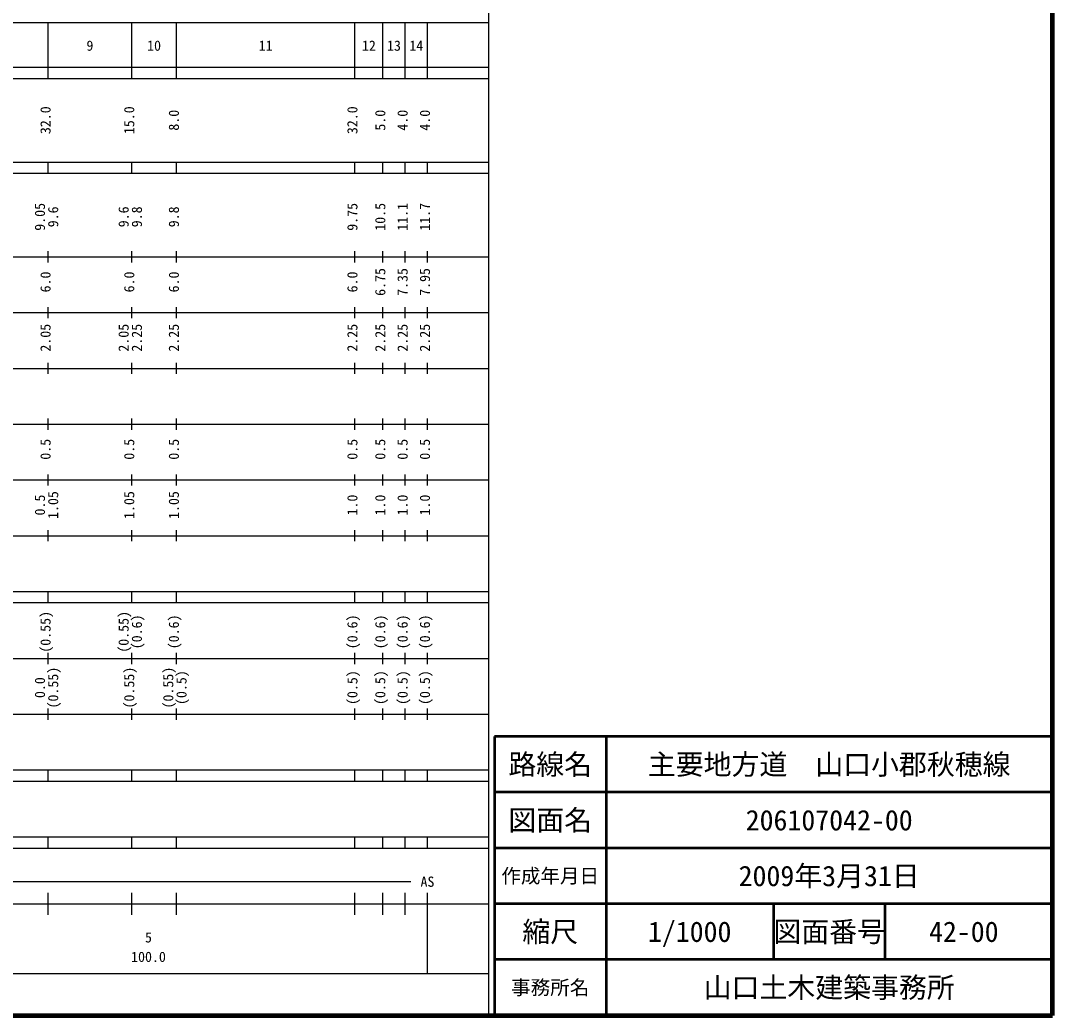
# Model space of a CAD drawing. Units: millimetres on the paper, enlarged 1000 times. Extents: x 40000 to 680000, y 20000 to 380000.
# Drawn here: x 495085 to 680000, y 20000 to 198357 of the extents above; entities that cross this region are included whole.
import ezdxf
from ezdxf.enums import TextEntityAlignment as Align

# ---------------------------------------------------------------- set-up
doc = ezdxf.new("R2010")
doc.units = ezdxf.units.MM
doc.header["$LTSCALE"] = 1000
for name, color, linetype, lineweight in [('M-TTL', 2, 'Continuous', 140), ('M-TTL-BAND', 7, 'Continuous', 25), ('M-TTL-FRAM', 2, 'Continuous', 50), ('M-TTL-LINE', 7, 'Continuous', 50)]:
    doc.layers.add(name, color=color, linetype=linetype, lineweight=lineweight)
doc.layers.add('M-TTL-TXT', color=7, linetype='Continuous')
doc.styles.add('ＭＳ ゴシック', font='')
doc.styles.get('ＭＳ ゴシック').set_extended_font_data('MS Gothic')

msp = doc.modelspace()

# ---------------------------------------------------------------- linework, layer by layer
at = {"layer": 'M-TTL'}
for p, q in [((680000, 20000), (680000, 380000)), ((40000, 20000), (680000, 20000))]:
    msp.add_line(p, q, dxfattribs=at)
at = {"layer": 'M-TTL-BAND'}
for p, q in [((579000, 20000), (579000, 370000)), ((68000, 198000), (579000, 198000)), ((500000, 188000), (500000, 198000)), ((515000, 188000), (515000, 198000)), ((523000, 188000), (523000, 198000)), ((555000, 188000), (555000, 198000)), ((560000, 188000), (560000, 198000)), ((564000, 188000), (564000, 198000)), ((568000, 188000), (568000, 198000)), ((40000, 190000), (579000, 190000)), ((40000, 188000), (579000, 188000)), ((40000, 173000), (579000, 173000)), ((500000, 171000), (500000, 173000)), ((515000, 171000), (515000, 173000)), ((523000, 171000), (523000, 173000)), ((555000, 171000), (555000, 173000)), ((560000, 171000), (560000, 173000)), ((564000, 171000), (564000, 173000)), ((568000, 171000), (568000, 173000)), ((40000, 171000), (579000, 171000)), ((40000, 156000), (579000, 156000)), ((500000, 155000), (500000, 157000)), ((515000, 155000), (515000, 157000)), ((523000, 155000), (523000, 157000)), ((555000, 155000), (555000, 157000)), ((560000, 155000), (560000, 157000)), ((564000, 155000), (564000, 157000)), ((568000, 155000), (568000, 157000)), ((500000, 145000), (500000, 147000)), ((515000, 145000), (515000, 147000)), ((523000, 145000), (523000, 147000)), ((555000, 145000), (555000, 147000)), ((560000, 145000), (560000, 147000)), ((564000, 145000), (564000, 147000)), ((568000, 145000), (568000, 147000)), ((46000, 146000), (579000, 146000)), ((500000, 135000), (500000, 137000)), ((515000, 135000), (515000, 137000)), ((523000, 135000), (523000, 137000)), ((555000, 135000), (555000, 137000)), ((560000, 135000), (560000, 137000)), ((564000, 135000), (564000, 137000)), ((568000, 135000), (568000, 137000)), ((52000, 136000), (579000, 136000)), ((46000, 126000), (579000, 126000)), ((500000, 125000), (500000, 127000)), ((515000, 125000), (515000, 127000)), ((523000, 125000), (523000, 127000)), ((555000, 125000), (555000, 127000)), ((560000, 125000), (560000, 127000)), ((564000, 125000), (564000, 127000)), ((568000, 125000), (568000, 127000)), ((500000, 115000), (500000, 117000)), ((515000, 115000), (515000, 117000)), ((523000, 115000), (523000, 117000)), ((555000, 115000), (555000, 117000)), ((560000, 115000), (560000, 117000)), ((564000, 115000), (564000, 117000)), ((568000, 115000), (568000, 117000)), ((52000, 116000), (579000, 116000)), ((46000, 106000), (579000, 106000)), ((500000, 105000), (500000, 107000)), ((515000, 105000), (515000, 107000)), ((523000, 105000), (523000, 107000)), ((555000, 105000), (555000, 107000)), ((560000, 105000), (560000, 107000)), ((564000, 105000), (564000, 107000)), ((568000, 105000), (568000, 107000)), ((40000, 96000), (579000, 96000)), ((500000, 94000), (500000, 96000)), ((515000, 94000), (515000, 96000)), ((523000, 94000), (523000, 96000)), ((555000, 94000), (555000, 96000)), ((560000, 94000), (560000, 96000)), ((564000, 94000), (564000, 96000)), ((568000, 94000), (568000, 96000)), ((40000, 94000), (579000, 94000)), ((49000, 84000), (579000, 84000)), ((500000, 83000), (500000, 85000)), ((515000, 83000), (515000, 85000)), ((523000, 83000), (523000, 85000)), ((555000, 83000), (555000, 85000)), ((560000, 83000), (560000, 85000)), ((564000, 83000), (564000, 85000)), ((568000, 83000), (568000, 85000)), ((40000, 74000), (579000, 74000)), ((500000, 73000), (500000, 75000)), ((515000, 73000), (515000, 75000)), ((523000, 73000), (523000, 75000)), ((555000, 73000), (555000, 75000)), ((560000, 73000), (560000, 75000)), ((564000, 73000), (564000, 75000)), ((568000, 73000), (568000, 75000)), ((40000, 64000), (579000, 64000)), ((500000, 62000), (500000, 64000)), ((515000, 62000), (515000, 64000)), ((523000, 62000), (523000, 64000)), ((555000, 62000), (555000, 64000)), ((560000, 62000), (560000, 64000)), ((564000, 62000), (564000, 64000)), ((568000, 62000), (568000, 64000)), ((40000, 62000), (579000, 62000)), ((40000, 52000), (579000, 52000)), ((500000, 50000), (500000, 52000)), ((515000, 50000), (515000, 52000)), ((523000, 50000), (523000, 52000)), ((555000, 50000), (555000, 52000)), ((560000, 50000), (560000, 52000)), ((564000, 50000), (564000, 52000)), ((568000, 50000), (568000, 52000)), ((40000, 50000), (579000, 50000)), ((71000, 44000), (565000, 44000)), ((500000, 38000), (500000, 42000)), ((515000, 38000), (515000, 42000)), ((523000, 38000), (523000, 42000)), ((555000, 38000), (555000, 42000)), ((560000, 38000), (560000, 42000)), ((564000, 38000), (564000, 42000)), ((568000, 27500), (568000, 42000)), ((40000, 40000), (579000, 40000)), ((68000, 27500), (579000, 27500))]:
    msp.add_line(p, q, dxfattribs=at)
at = {"layer": 'M-TTL-FRAM'}
for p, q in [((680000, 70000), (580000, 70000)), ((580000, 70000), (580000, 20000))]:
    msp.add_line(p, q, dxfattribs=at)
at = {"layer": 'M-TTL-LINE'}
for p, q in [((600000, 70000), (600000, 20000)), ((680000, 60000), (580000, 60000)), ((680000, 50000), (580000, 50000)), ((680000, 40000), (580000, 40000)), ((630000, 40000), (630000, 30000)), ((650000, 40000), (650000, 30000)), ((680000, 30000), (580000, 30000))]:
    msp.add_line(p, q, dxfattribs=at)

# ---------------------------------------------------------------- texts
at = {"layer": 'M-TTL-BAND', "style": 'ＭＳ ゴシック'}
for s, p in [('9', (507500, 192405)), ('10', (519000, 192405)), ('11', (539000, 192405)), ('12', (557500, 192405)), ('13', (562000, 192405)), ('14', (566000, 192405)), ('AS', (568000, 42500)), ('5', (518000, 32523)), ('100.0', (518000, 29033))]:
    msp.add_text(s, height=1833, dxfattribs=at).set_placement(p, align=Align.BOTTOM_CENTER)
for s, p in [('32.0', (501000, 180500)), ('15.0', (516000, 180500)), ('8.0', (524000, 180500)), ('32.0', (556000, 180500)), ('5.0', (561000, 180500)), ('4.0', (565000, 180500)), ('4.0', (569000, 180500)), ('9.05', (500000, 163174)), ('9.6', (502370, 163174)), ('9.6', (515000, 163174)), ('9.8', (517370, 163174)), ('9.8', (524000, 163174)), ('9.75', (556000, 163174)), ('10.5', (561000, 163174)), ('11.1', (565000, 163174)), ('11.7', (569000, 163174)), ('6.75', (561000, 151500)), ('7.35', (565000, 151500)), ('7.95', (569000, 151500)), ('6.0', (501000, 151500)), ('6.0', (516000, 151500)), ('6.0', (524000, 151500)), ('6.0', (556000, 151500)), ('2.05', (501000, 141500)), ('2.05', (515000, 141500)), ('2.25', (517370, 141500)), ('2.25', (524000, 141500)), ('2.25', (556000, 141500)), ('2.25', (561000, 141500)), ('2.25', (565000, 141500)), ('2.25', (569000, 141500)), ('0.5', (501000, 121500)), ('0.5', (516000, 121500)), ('0.5', (524000, 121500)), ('0.5', (556000, 121500)), ('0.5', (561000, 121500)), ('0.5', (565000, 121500)), ('0.5', (569000, 121500)), ('0.5', (500000, 111500)), ('1.05', (502370, 111500)), ('1.05', (516000, 111500)), ('1.05', (524000, 111500)), ('1.0', (556000, 111500)), ('1.0', (561000, 111500)), ('1.0', (565000, 111500)), ('1.0', (569000, 111500)), ('(0.55)', (501000, 88764)), ('(0.55)', (515000, 88764)), ('(0.6)', (517370, 88764)), ('(0.6)', (524000, 88764)), ('(0.6)', (556000, 88764)), ('(0.6)', (561000, 88764)), ('(0.6)', (565000, 88764)), ('(0.6)', (569000, 88764)), ('(0.55)', (502370, 78764)), ('(0.55)', (516000, 78764)), ('(0.55)', (523000, 78764)), ('(0.5)', (525370, 78764)), ('(0.5)', (556000, 78764)), ('(0.5)', (561000, 78764)), ('(0.5)', (565000, 78764)), ('(0.5)', (569000, 78764)), ('0.0', (500000, 78764))]:
    msp.add_text(s, height=1833, rotation=90, dxfattribs=at).set_placement(p, align=Align.BOTTOM_CENTER)
at = {"layer": 'M-TTL-TXT', "style": 'ＭＳ ゴシック'}
for s, height, p in [('路線名', 3666, (590000, 65000)), ('路線名', 3666, (590000, 65000)), ('主要地方道\u3000山口小郡秋穂線', 3666, (640000, 65000)), ('図面名', 3666, (590000, 55000)), ('図面名', 3666, (590000, 55000)), ('206107042-00', 3666, (640000, 55000)), ('作成年月日', 2566, (590000, 45000)), ('作成年月日', 2566, (590000, 45000)), ('2009年3月31日', 3666, (640000, 45000)), ('縮尺', 3666, (590000, 35000)), ('縮尺', 3666, (590000, 35000)), ('1/1000', 3666, (615000, 35000)), ('図面番号', 3666, (640000, 35000)), ('図面番号', 3666, (640000, 35000)), ('42-00', 3666, (664125, 35000)), ('事務所名', 2566, (590000, 25000)), ('事務所名', 2566, (590000, 25000)), ('山口土木建築事務所', 3666, (640000, 25000))]:
    msp.add_text(s, height=height, dxfattribs=at).set_placement(p, align=Align.MIDDLE_CENTER)

doc.saveas('drawing.dxf')
